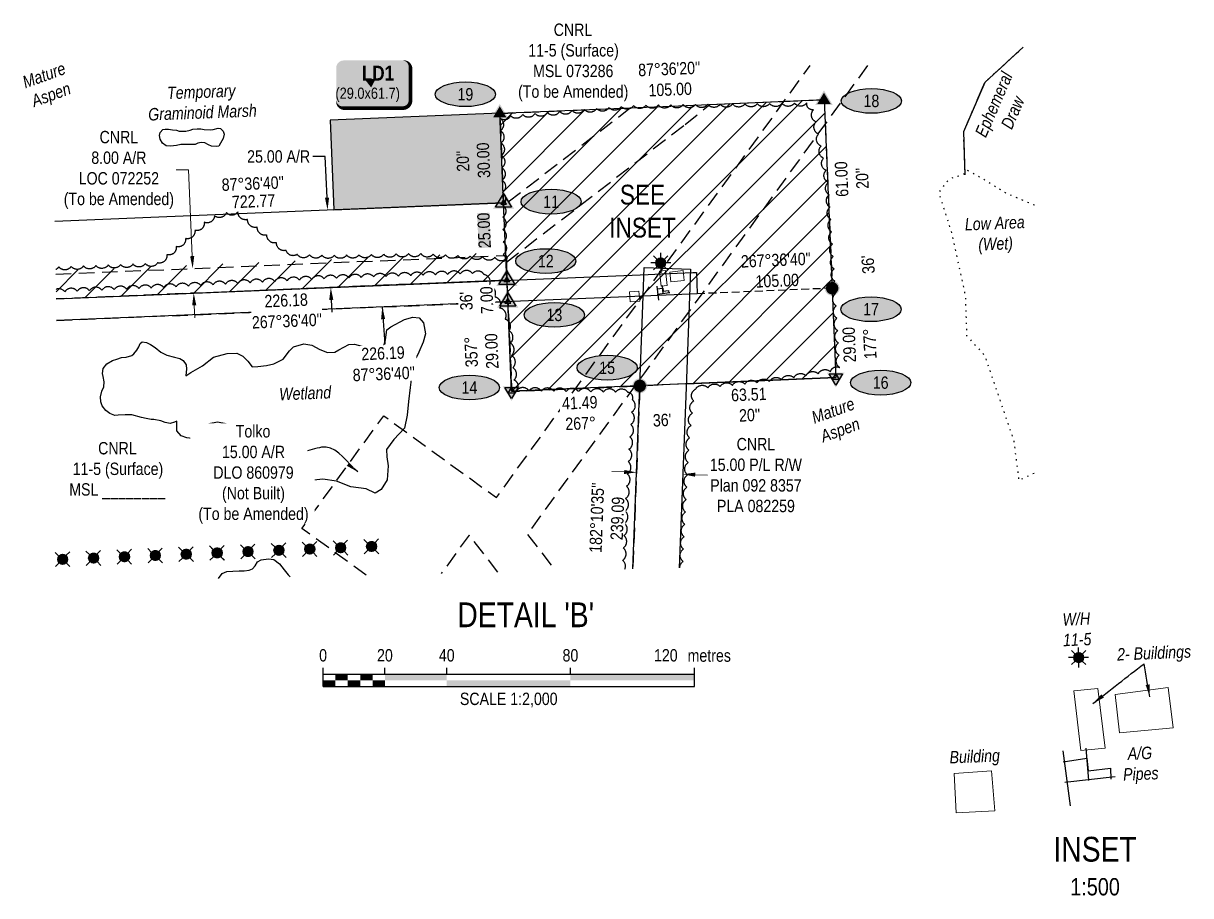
# Model space of a CAD drawing. Extents: x 659618 to 663059, y 6178642 to 6181580.
# Drawn here: x 662115 to 663059, y 6179305 to 6180011 of the extents above; entities that cross this region are included whole.
import ezdxf
from ezdxf.enums import TextEntityAlignment as Align

# ---------------------------------------------------------------- set-up
doc = ezdxf.new("R2010")
doc.units = 0
doc.header["$LTSCALE"] = 5
doc.header["$PDSIZE"] = 0.5
for name, pattern in [('0', [1, 1, 0]), ('foc-ACCESSROAD', [3.75, 2.5, -1.25]), ('foc-TIELINE', [1.875, 1.25, -0.625]), ('foc-TOPO', [1, 0.2, -0.8]), ('foc-TOPO-ephemeral', [6.25, 3.125, -0.625, 0.625, -0.625, 0.625, -0.625])]:
    doc.linetypes.add(name, pattern=pattern)
doc.layers.get('Defpoints').update_dxf_attribs({"color": 9})
for name, color, linetype in [('AS-PIPE-AG', 44, 'Continuous'), ('C-AR', 13, 'foc-ACCESSROAD'), ('C-RW', 13, 'Continuous'), ('C-WS', 13, 'foc-ACCESSROAD'), ('C-WS-S', 13, 'Continuous'), ('DETAIL-T', 7, 'Continuous'), ('F-AR', 190, 'foc-ACCESSROAD'), ('L-2', 7, 'Continuous'), ('L-BD', 7, 'Continuous'), ('L-MON', 1, 'Continuous'), ('L-TIE', 7, 'foc-TIELINE'), ('L-TIE-T', 7, 'Continuous'), ('P-ELEVATION', 7, 'Continuous'), ('P-PROPOSED', 10, 'Continuous'), ('P-PROPOSED-EXISTING-H', 59, 'Continuous'), ('P-PROPOSED-H', 21, 'Continuous'), ('P-TEMP-BLOCKS', 250, 'Continuous'), ('P-TEMP-BLUE-H', 133, 'Continuous'), ('P-TEMP-CNRL', 160, 'Continuous'), ('P-TXT', 4, 'Continuous'), ('T-BUSH', 110, '0'), ('T-BUSH-T', 110, 'Continuous'), ('T-DRAW', 143, 'foc-TOPO-ephemeral'), ('T-GENERAL', 48, 'foc-TOPO'), ('WETLAND', 143, 'Continuous')]:
    doc.layers.add(name, color=color, linetype=linetype)
for name, color, linetype, lineweight in [('C-AR-T', 13, 'Continuous', 9), ('C-RW-T', 13, 'Continuous', 9), ('C-WS-T', 13, 'Continuous', 9), ('F-AR-T', 190, 'Continuous', 9), ('T-TEXT', 48, 'Continuous', 18)]:
    doc.layers.add(name, color=color, linetype=linetype, lineweight=lineweight)
doc.styles.add('80', font='ARIALN.TTF', dxfattribs={"height": 10})
doc.styles.add('80CG', font='ARIALN.TTF', dxfattribs={"height": 10})
doc.styles.add('80L', font='ARIALN.TTF', dxfattribs={"height": 10})
doc.styles.add('80LS', font='ARIALNI.TTF', dxfattribs={"height": 10})
doc.styles.add('BOLD', font='ARIALNB.TTF')
doc.styles.add('foc-LtypeFont', font='ARIALN.TTF', dxfattribs={"height": 7.349999999999999})
doc.linetypes.add('foc-TOPO-flowdirection-NOLINE', pattern='A,0,[">",foc-LtypeFont,S=0.3,R=0,X=0,Y=-0.945],-20,[">",foc-LtypeFont,S=0.3,R=0,X=0,Y=-0.945],0', length=20)
doc.dimstyles.new('Compass 5 000', dxfattribs={"dimscale": 5, "dimtxt": 9, "dimasz": 2, "dimexe": 0.2, "dimexo": 0.0625, "dimgap": 0.5, "dimtad": 0, "dimtih": 1, "dimtoh": 1, "dimzin": 0, "dimdsep": 46, "dimtxsty": '80CG', "dimcen": 0.1, "dimse1": 1, "dimse2": 1, "dimclrd": 256, "dimclrt": 256, "dimaunit": 1, "dimadec": 4, "dimazin": 0, "dimtfac": 0.06, "dimtofl": 0, "dimtmove": 0, "dimatfit": 1, "dimfxl": 0.2, "dimtolj": 1, "dimtzin": 0, "dimlwd": -1, "dimarcsym": 0})
pattern_1 = [(44.99999999999997, (-990254.113604559, -9265529.112455571), (-14.02906457699019, 14.02906457699017), [])]

# ---------------------------------------------------------------- blocks, each defined once
blk = doc.blocks.new('fdia')
at = {"color": 255, "const_width": 1}
blk.add_lwpolyline([(-0.5, 0, 1), (0.5, 0, 1)], format="xyb", close=True, dxfattribs=at)
blk = doc.blocks.new('Fdiaa')
blk.add_blockref('fdia', (0, 0))
blk = doc.blocks.new('fdib')
at = {"color": 1, "const_width": 1.6}
blk.add_lwpolyline([(-0.3999999999996362, 0, 0.9999999999999998), (0.3999999999996362, 0, 1)], format="xyb", close=True, dxfattribs=at)
at = {"color": 1}
blk.add_circle((0, 0), 0.8, dxfattribs=at)
blk = doc.blocks.new('Fdibb')
blk.add_blockref('fdib', (0, 0))
blk = doc.blocks.new('fdicc')
for name in ['Fdibb', 'Fdiaa']:
    blk.add_blockref(name, (0, 0))
blk = doc.blocks.new('FDI')
blk.add_blockref('fdicc', (0, 0))
blk = doc.blocks.new('WC')
at = {"layer": 'L-MON'}
h = blk.add_hatch(color=255, dxfattribs=at)
h.dxf.hatch_style = 1
edge = h.paths.add_edge_path()
edge.add_arc((1e-16, -3.47e-14), 0.9, 0, 360)
at = {"layer": 'L-MON', "color": 240, "flags": 128}
for points in [[(-0.6221317521915455, 0.5029434191984639), (-1.231742929986921, 1.120400313844549)], [(0.5200624085104745, 0.6078939802747209), (1.126191209577769, 1.206321004927269)], [(-1.178786742863962, -1.184577638598091), (-0.5588098224687501, -0.5724784557627332)], [(1.15915571353878, -1.184577638598091), (0.5567817565693919, -0.5744511080601575)]]:
    blk.add_lwpolyline(points, dxfattribs=at)
at = {"layer": 'L-MON', "color": 240}
for radius in [0.8, 0.3730220647719884]:
    blk.add_circle((1e-16, -3.47e-14), radius, dxfattribs=at)
blk = doc.blocks.new('GAS')
h = blk.add_hatch(color=255)
h.dxf.hatch_style = 1
edge = h.paths.add_edge_path()
edge.add_arc((0, 0), 0.9, 0, 360)
for p, q in [((-0.8077887898725749, 0), (-1.615577579628734, 0)), ((-0.5711929310346023, 0.5711929297831376), (-1.142385862069204, 1.142385861385264)), ((0, 0.8077887887338874), (0, 1.615577579286764)), ((0.5711929310309642, 0.5711929297831376), (1.142385862065566, 1.142385861385264)), ((1.615577579625096, 0), (0.8077887898689368, 0)), ((-0.5711929310346023, -0.5711929316021271), (-1.142385862069204, -1.142385863204253)), ((0, -0.8077887905528768), (0, -1.615577581105753)), ((1.142385862065566, -1.142385863204253), (0.5711929310309642, -0.5711929316021271))]:
    blk.add_line(p, q)
blk.add_circle((0, 0), 0.8000000000000003)
blk = doc.blocks.new('STRIA')
blk.add_hatch(color=255).paths.add_polyline_path([(-0.0414550714867801, 1.521379340009161), (-1.474693147280959, -0.867350786313807), (1.391783004306489, -0.867350786313807)])
blk = doc.blocks.new('STRIAA')
blk.add_blockref('STRIA', (0, 0))
blk = doc.blocks.new('STRIB')
at = {"color": 1}
blk.add_solid([(-1.121455071486707, -0.6673507863138184), (-0.0414550714867801, 1.132649213686192), (1.038544928513147, -0.6673507863138184)], dxfattribs=at)
blk = doc.blocks.new('STRIBB')
blk.add_blockref('STRIB', (0, 0))
blk = doc.blocks.new('STRICC')
for name in ['STRIAA', 'STRIBB']:
    blk.add_blockref(name, (0, 0))
blk = doc.blocks.new('fdspike')
blk.add_blockref('STRICC', (0, 0))
blk = doc.blocks.new('we')
at = {"layer": 'P-ELEVATION'}
h = blk.add_hatch(color=111, dxfattribs=at)
h.dxf.hatch_style = 1
edge = h.paths.add_edge_path()
edge.add_ellipse((0, 0), major_axis=(-24.375, 0), ratio=0.4102564102564102, start_angle=0, end_angle=360)
at = {"layer": 'P-ELEVATION', "color": 7, "flags": 128}
blk.add_lwpolyline([(0, 0, 12.5, 0, 0), (-12.42052458118451, -6.430406050246802, 0, 0, 0)], format="xyseb", dxfattribs=at)
at = {"layer": 'P-ELEVATION', "color": 7}
blk.add_ellipse((0, 0), major_axis=(-24.375, 0), ratio=0.4102564102564102, dxfattribs=at)
at = {"layer": 'P-ELEVATION', "style": '80'}
blk.add_attdef('ELEVATION', text='', height=10, dxfattribs=at).set_placement((0, 0), align=Align.MIDDLE_CENTER)
blk = doc.blocks.new('TRIA')
blk.add_hatch(color=255).paths.add_polyline_path([(-0.0414550714867801, 1.521379340009161), (-1.474693147280959, -0.867350786313807), (1.391783004306489, -0.867350786313807)])
blk = doc.blocks.new('Hybrid_EC')
at = {"color": 251}
for points in [[(-1.295999999999913, -0.7402857726185303), (-4.440892098500626e-16, 1.419714227381483), (1.295999999999912, -0.7402857726185303)], [(0.471380962103057, -0.2600000000000027), (5.551115123125783e-17, 0.525634936838484), (-0.4713809621030571, -0.2600000000000023)]]:
    blk.add_lwpolyline(points, close=True, dxfattribs=at)
at = {"layer": 'Defpoints'}
blk.add_circle((0, 0), 0.05, dxfattribs=at)
at = {"xscale": 1.2, "yscale": 1.2, "zscale": 1.2}
blk.add_blockref('TRIA', (0.04974608578413564, 0.06053517095805139), dxfattribs=at)
blk = doc.blocks.new('Hybrid_RC')
at = {"color": 4}
for points in [[(1.079999999999927, 0.6000000000000035), (-1.110223024625157e-16, -1.200000000000008), (-1.079999999999927, 0.6000000000000038)], [(1.110223024625157e-16, 0.6000000000000036), (0.5399999999999636, -0.3000000000000022), (-0.5399999999999636, -0.300000000000002)]]:
    blk.add_lwpolyline(points, close=True, dxfattribs=at)
at = {"rotation": 180}
blk.add_blockref('TRIA', (-0.04145507148678004, -0.06735078631381464), dxfattribs=at)
blk = doc.blocks.new('*D620')
at = {"layer": 'C-RW-T', "transparency": 16777216}
for p, q in [((662600.5466806926, 6179647.940058919), (662590.5538967241, 6179648.31988593)), ((662658.0021847164, 6179645.756167779), (662667.9949686849, 6179645.376340768))]:
    blk.add_line(p, q, dxfattribs=at)
for points in [[(662600.6099851945, 6179649.605522913), (662600.4833761908, 6179646.274594923), (662610.5394646612, 6179647.560231907)], [(662658.0654892182, 6179647.421631773), (662657.9388802145, 6179644.090703784), (662648.0094007478, 6179646.13599479)]]:
    blk.add_solid(points, dxfattribs=at)
at = {"layer": 'Defpoints', "color": 0, "transparency": 16777216}
for p in [(662648.0094007478, 6179646.13599479), (662610.0898428839, 6179635.731233028), (662647.5597789704, 6179634.30699591)]:
    blk.add_point(p, dxfattribs=at)
at = {"layer": 'C-RW-T', "transparency": 16777216, "insert": (662707.0809168431, 6179645.376340767), "char_height": 10, "attachment_point": 5, "style": '80CG'}
blk.add_mtext('\\A1;CNRL\\P15.00 P/L R/W^JPlan 092 8357\\PPLA 082259', dxfattribs=at)
blk = doc.blocks.new('*D621')
at = {"layer": 'C-AR-T', "transparency": 16777216}
for p, q in [((662248.377093127, 6179892.189050708), (662238.377093127, 6179892.189050709)), ((662251.2703883906, 6179822.451229707), (662248.377093127, 6179892.189050708)), ((662252.921850849, 6179782.645616099), (662253.3363760468, 6179772.65421135))]:
    blk.add_line(p, q, dxfattribs=at)
for points in [[(662252.9356225154, 6179822.520317241), (662249.6051542656, 6179822.382142174), (662251.6849135882, 6179812.459824958)], [(662254.5870849737, 6179782.714703633), (662251.2566167242, 6179782.576528566), (662252.5073256514, 6179792.637020849)]]:
    blk.add_solid(points, dxfattribs=at)
at = {"layer": 'Defpoints', "color": 0, "transparency": 16777216}
for p in [(662251.6849135882, 6179812.459824958), (662287.9166692605, 6179813.963014555), (662288.7390813235, 6179794.140210446)]:
    blk.add_point(p, dxfattribs=at)
at = {"layer": 'C-AR-T', "transparency": 16777216, "insert": (662191.9957834396, 6179892.189050707), "char_height": 10, "attachment_point": 5, "style": '80CG'}
blk.add_mtext('\\A1;CNRL\\P8.00 A/R\\PLOC 072252\\P(To be Amended)', dxfattribs=at)
blk = doc.blocks.new('*U333')
at = {"color": 0}
for p, q in [((-150.0000000000342, 0), (-150.0000000000342, 15.00000000000273)), ((-150.0000000000342, 10.00000000000182), (150.2392182250246, 10.00000000000159)), ((-100.0000000000232, 10.00000000000182), (-100.0000000000232, 15.00000000000273)), ((-50.00000000001134, 10.00000000000182), (-50.00000000001134, 15.00000000000273)), ((50.00000000001134, 10.00000000000182), (50.00000000001134, 15.00000000000273)), ((150.2392182250246, -2.274e-13), (150.2392182250246, 15.0000000000025)), ((-150.0000000000342, 0), (150.2392182250246, -2.274e-13))]:
    blk.add_line(p, q, dxfattribs=at)
for points in [[(-140.0000000000342, 10.00000000000091), (-130.0000000000232, 10.00000000000091), (-140.0000000000342, 5), (-130.0000000000232, 5)], [(-120.0000000000342, 10.00000000000091), (-110.0000000000233, 10.00000000000091), (-120.0000000000342, 5), (-110.0000000000233, 5)], [(-100.0000000000232, 10.00000000000182), (-50.00000000001134, 10.00000000000182), (-100.0000000000232, 5.000000000000909), (-50.00000000001134, 5.000000000000909)], [(50.00000000001134, 10.00000000000182), (150.2392182250246, 10.00000000000159), (50.00000000001134, 5.000000000000909), (150.2392182250246, 5.000000000000682)], [(-150.0000000000342, 5.000000000000909), (-140.0000000000233, 5.000000000000909), (-150.0000000000342, 0), (-140.0000000000233, 0)], [(-130.0000000000342, 5.000000000000909), (-120.0000000000233, 5.000000000000909), (-130.0000000000342, 0), (-120.0000000000233, 0)], [(-110.0000000000342, 5.000000000000909), (-100.0000000000232, 5.000000000000909), (-110.0000000000342, 0), (-100.0000000000232, 0)], [(-50.00000000001134, 5.000000000000909), (50.00000000001134, 5.000000000000909), (-50.00000000001134, 0), (50.00000000001134, 0)]]:
    blk.add_solid(points, dxfattribs=at)
at = {"color": 0, "style": '80'}
blk.add_text('metres', height=10.00000000000227, dxfattribs=at).set_placement((162.2392182250246, 20.0000000000025), align=Align.CENTER)
for s, insert, char_height, attachment_point in [('0', (-150.0000000000342, 30.21145975443656), 10, 2), ('20', (-100.0000000000232, 30.21145975443656), 10, 2), ('40', (-50.00000000001134, 30.21145975443656), 10, 2), ('80', (50.00000000001134, 30.21145975443656), 10, 2), ('120', (136.6959500629242, 30.21828103683765), 10, 3), ('SCALE 1:2,000', (0.1196091124951968, -5.000000000000114), 10.00000000000227, 2)]:
    blk.add_mtext(s, dxfattribs=dict(at, insert=insert, char_height=char_height, attachment_point=attachment_point))
blk = doc.blocks.new('*U631')
h = blk.add_hatch(color=133)
edge = h.paths.add_edge_path()
edge.add_line((-23.99999999999998, -20), (23.99999999999998, -20))
edge.add_arc((23.99999999999998, -14), 6, 270, 360)
edge.add_line((29.99999999999998, -14), (29.99999999999998, 12.5))
edge.add_arc((23.99999999999998, 12.5), 6, 0, 90)
edge.add_line((23.99999999999998, 18.5), (-23.99999999999998, 18.5))
edge.add_arc((-23.99999999999998, 12.5), 6, 90, 180)
edge.add_line((-29.99999999999998, 12.5), (-29.99999999999998, -14))
edge.add_arc((-23.99999999999998, -14), 6, 180, 270)
at = {"color": 250, "flags": 128}
blk.add_lwpolyline([(-23.99999999999998, -20, 3, 3, 0), (23.99999999999998, -20, 3, 3, 0.414213562373095), (29.99999999999998, -14, 3, 3, 0), (29.99999999999998, 12.5, 3, 0, 0.414213562373095), (23.99999999999998, 18.5, 0, 0, 0), (-23.99999999999998, 18.5, 0, 0, 0.414213562373095), (-29.99999999999998, 12.5, 0, 0, 0), (-29.99999999999998, -14, 0, 3, 0.414213562373095)], format="xyseb", close=True, dxfattribs=at)
at = {"flags": 128}
blk.add_lwpolyline([(-7.59667220501489, 4.041464544949761, 0, 7.499999999999999, 0), (-3.398394867633904e-15, 0, 0, 0, 0)], format="xyseb", dxfattribs=at)
at = {"color": 250}
for tag, p, height, style in [('TEMP_AREA_W1_001', (-9.212824010914055, 2.244292974654144), 12, 'BOLD'), ('ENTER_TEXT_001', (-30.65893587994544, -12.47010782646594), 9, '80')]:
    blk.add_attdef(tag, p, '', height=height, dxfattribs=dict(at, style=style))
blk = doc.blocks.new('*D648')
at = {"layer": 'Defpoints', "color": 0, "transparency": 16777216}
for p in [(662286.7893440716, 6179856.601707619), (662360.7176700598, 6179859.685804829), (662289.402287389, 6179793.96732479)]:
    blk.add_point(p, dxfattribs=at)
at = {"layer": 'P-TXT', "transparency": 16777216}
for p, q in [((662358.9129523777, 6179902.946359871), (662348.9129523777, 6179902.946359871)), ((662360.3008586447, 6179869.677114465), (662358.9129523777, 6179902.946359871)), ((662363.7474247923, 6179787.060112364), (662364.1642362075, 6179777.068802727))]:
    blk.add_line(p, q, dxfattribs=at)
for points in [[(662361.9660769172, 6179869.746583034), (662358.635640372, 6179869.607645896), (662360.7176700598, 6179859.685804829)], [(662365.412643065, 6179787.129580933), (662362.0822065198, 6179786.990643795), (662363.3306133772, 6179797.051422)]]:
    blk.add_solid(points, dxfattribs=at)
at = {"layer": 'P-TXT', "transparency": 16777216, "insert": (662321.1776181352, 6179902.946359872), "char_height": 10, "attachment_point": 5, "style": '80CG'}
blk.add_mtext('\\A1;25.00 A/R', dxfattribs=at)

msp = doc.modelspace()

# ---------------------------------------------------------------- hatches: boundary and pattern name
at = {"layer": 'P-PROPOSED-EXISTING-H'}
h = msp.add_hatch(dxfattribs=at)
h.set_pattern_fill('ANSI31', color=256, scale=6.248848312499998)
h.set_pattern_definition(pattern_1)
h.paths.add_polyline_path([(662505.2864292723, 6179813.161836163), (662504.1399655368, 6179840.582821749), (662500.0657383361, 6179938.02971225), (662638.1696092912, 6179943.80379643), (662762.2882781255, 6179948.993163225), (662771.68552181, 6179724.230986267), (662509.4629820209, 6179713.267535316)])
h = msp.add_hatch(dxfattribs=at)
h.set_pattern_fill('ANSI31', color=256, scale=6.248848312499998)
h.set_pattern_definition(pattern_1)
h.paths.add_polyline_path([(662140.9457785785, 6179810.524074231), (662141.3524287473, 6179787.991623199), (662505.7032907407, 6179803.191392167), (662504.7656280935, 6179825.61829788)])
at = {"layer": 'P-TEMP-BLUE-H'}
h = msp.add_hatch(color=256, dxfattribs=at)
h.dxf.hatch_style = 1
h.paths.add_polyline_path([(662362.7110746362, 6179932.286952247), (662365.7377522913, 6179859.895229571), (662503.092945262, 6179865.625330456), (662500.0657383334, 6179938.029712275)])

# ---------------------------------------------------------------- linework, layer by layer
at = {"layer": 'AS-PIPE-AG', "flags": 128}
for points in [[(662626.9428116971, 6179798.109730471), (662628.3703116941, 6179786.967230447)], [(662626.9553116941, 6179795.917230446), (662631.7923316951, 6179796.622335427), (662632.0172356201, 6179794.078292327), (662636.5278116973, 6179794.618797192), (662636.6103116941, 6179792.402230471)], [(662627.3253116941, 6179791.772230471), (662637.4928116943, 6179792.954730472)], [(662632.1928116971, 6179792.092230445), (662631.6153116941, 6179798.62473047)], [(662955.3455441741, 6179422.473034021), (662961.0555441724, 6179377.903034017)], [(662976.3455441728, 6179398.403033999), (662974.0355441736, 6179424.533034001)], [(662955.3955441739, 6179413.703034027), (662974.7436241646, 6179416.52345384), (662975.6432398658, 6179406.347281445), (662993.6855441749, 6179408.509300916), (662994.0155441711, 6179399.643034022)], [(662956.8755441734, 6179397.123034019), (662997.5455441726, 6179401.853034033)]]:
    msp.add_lwpolyline(points, dxfattribs=at)
at = {"layer": 'C-AR'}
msp.add_lwpolyline([(662140.9937235215, 6179807.867448949), (662505.0623154021, 6179822.971992199), (662505.2925204663, 6179817.500219035), (662505.902945282, 6179803.000785755), (662141.3545255454, 6179787.875439695)], dxfattribs=at)
at = {"layer": 'C-RW'}
for points in [[(662141.3554400641, 6179787.824766384), (662509.209610126, 6179803.087271215), (662619.9865327874, 6179807.710758211), (662630.6462204502, 6179808.15601984), (662656.0962912514, 6179809.218250139), (662657.5506278459, 6179809.232593909), (662658.9449093036, 6179809.338137137), (662659.6768373133, 6179791.982724849), (662615.9728116972, 6179790.162230445), (662509.9410242616, 6179785.643527351), (662141.670795522, 6179770.350947472)], [(662607.5704607595, 6179569.528511983), (662613.1978116973, 6179717.57723047), (662615.9728116972, 6179790.162230445), (662616.8570037822, 6179813.28982774), (662631.974065274, 6179812.71188679), (662654.3297210849, 6179811.859630691), (662650.670751579, 6179716.152879152), (662645.1309504784, 6179570.40748984)]]:
    msp.add_lwpolyline(points, dxfattribs=at)
at = {"layer": 'C-WS'}
for points in [[(662500.2400272699, 6179937.825575877), (662605.8146882743, 6179942.276015965), (662503.3688017683, 6179863.332738997), (662500.2400272699, 6179937.825575877)], [(662650.8158094565, 6179719.117409004), (662613.4522092849, 6179717.401906081), (662607.7765318007, 6179717.288442716), (662559.9187804686, 6179715.253998317), (662509.6769535757, 6179713.118635884), (662506.6343594148, 6179785.557041915), (662505.902945282, 6179803.000785755), (662505.2925204647, 6179817.500219047), (662649.9063714367, 6179928.93392816), (662669.8012994732, 6179944.96981767), (662728.5804975232, 6179947.445598051), (662762.3103116971, 6179948.867230469), (662763.0627333926, 6179931.066586226), (662771.8089029478, 6179724.259693233), (662650.8158094565, 6179719.117409004)]]:
    msp.add_lwpolyline(points, close=True, dxfattribs=at)
at = {"layer": 'C-WS', "flags": 128}
msp.add_lwpolyline([(662141.6699463654, 6179770.397999061), (662506.6323028723, 6179785.6060043), (662509.6769535757, 6179713.118635884), (662613.1978116973, 6179717.57723047), (662607.5759069253, 6179569.528639433)], dxfattribs=at)
at = {"layer": 'F-AR', "flags": 128}
for points in [[(662392.0285386166, 6179564.484472925), (662339.9810788118, 6179602.292474853), (662406.1445112216, 6179693.378235061), (662497.2318951958, 6179627.213704601), (662563.1178964378, 6179717.918518111), (662617.4308681695, 6179792.689358475), (662619.3436989506, 6179795.322587332), (662630.5386715723, 6179810.734054174), (662631.974065274, 6179812.71188679), (662731.7796134924, 6179950.110117845), (662750.9790956359, 6179976.541429144)], [(662797.3589433869, 6179976.541429144), (662766.2618493618, 6179933.731105972), (662656.3256794872, 6179782.385430029), (662616.9413395418, 6179728.164386915), (662610.97564777, 6179719.952962486), (662522.148564506, 6179597.668069696), (662545.2562541704, 6179568.070256017)], [(662498.5001492401, 6179566.976085502), (662475.1748227285, 6179596.852532554), (662452.6948357841, 6179565.904165059)]]:
    msp.add_lwpolyline(points, dxfattribs=at)
at = {"layer": 'L-TIE'}
msp.add_line((662768.7623110652, 6179796.526691132), (662659.6768373133, 6179791.982724849), dxfattribs=at)
at = {"layer": 'P-PROPOSED'}
msp.add_lwpolyline([(662505.2864292696, 6179813.16183621), (662504.1399655399, 6179840.582821813), (662500.0657383334, 6179938.029712315), (662638.1696092886, 6179943.803796477), (662762.2882781244, 6179948.993163252), (662771.6855218089, 6179724.230986292), (662509.462982019, 6179713.267535337)], close=True, dxfattribs=at)
at = {"layer": 'P-PROPOSED', "flags": 128}
msp.add_lwpolyline([(662141.3524287475, 6179787.99162318), (662505.7032907408, 6179803.191392175), (662503.092945262, 6179865.625330496), (662140.2245478695, 6179850.487406059)], dxfattribs=at)
at = {"layer": 'P-PROPOSED-H', "flags": 128}
msp.add_lwpolyline([(662650.8158094565, 6179719.117409004), (662771.8089029478, 6179724.259693233)], dxfattribs=at)
at = {"layer": 'P-TEMP-CNRL', "flags": 128}
msp.add_lwpolyline([(662362.7110746362, 6179932.286952287), (662365.7377522913, 6179859.895229584), (662503.092945262, 6179865.625330496), (662500.0657383334, 6179938.029712315)], close=True, dxfattribs=at)
at = {"layer": 'T-BUSH', "flags": 128}
for points in [[(662645.5691024045, 6179570.417743309, -0.2578383074040887), (662648.3016404192, 6179575.650007395, -0.52056705), (662648.5620133955, 6179585.646617115, -0.52056705), (662649.0957497879, 6179595.632155847, -0.52056705), (662649.6446140889, 6179605.617081884, -0.52056705), (662650.1934783958, 6179615.602007898, -0.52056705), (662650.7423426998, 6179625.586933959, -0.52056705), (662651.2912070038, 6179635.571859997, -0.52056705), (662651.8400713077, 6179645.556786011, -0.52056705), (662652.3889356087, 6179655.541712073, -0.52056705), (662652.9377999157, 6179665.52663811, -0.52056705), (662653.4866642166, 6179675.511564123, -0.52056705), (662654.6037494928, 6179685.448842364, -0.52056705), (662655.7254171876, 6179695.3857363, -0.52056705), (662656.8470848851, 6179705.32263026, -0.52056705), (662658.2943176212, 6179714.930102013, -0.52056705), (662668.2437328475, 6179715.934659952, -0.52056705), (662678.1931480739, 6179716.939217892, -0.52056705), (662688.1425633002, 6179717.943775808, -0.52056705), (662698.0919785266, 6179718.948333747, -0.52056705), (662708.0413937528, 6179719.952891687, -0.52056705), (662717.9908089791, 6179720.95744965, -0.52056705), (662727.8660616535, 6179722.529801407, -0.52056705), (662737.7397096828, 6179724.114438467, -0.52056705), (662747.6133577181, 6179725.699075478, -0.52056705), (662757.4870057504, 6179727.283712538, -0.52056705), (662767.3606537827, 6179728.868349573, -0.52056705), (662774.953225444, 6179732.286260256, -0.52056705), (662774.3766404433, 6179742.269623904, -0.52056705), (662773.8000554485, 6179752.252987529, -0.52056705), (662773.2234704508, 6179762.236351202, -0.52056705), (662772.6468854502, 6179772.219714826, -0.52056705), (662772.0703004524, 6179782.203078499, -0.52056705), (662771.4937154577, 6179792.186442124, -0.52056705), (662770.91713046, 6179802.169805796, -0.52056705), (662770.3405454594, 6179812.153169421, -0.52056705), (662769.6722599682, 6179822.130805904, -0.52056705), (662769.0021852476, 6179832.10833064, -0.52056705), (662768.3321105269, 6179842.085855377, -0.52056705), (662767.6620358092, 6179852.063380114, -0.52056705), (662766.9919610886, 6179862.04090485, -0.52056705), (662766.321886368, 6179872.018429587, -0.52056705), (662765.6518116444, 6179881.995954324, -0.52056705), (662763.8488292724, 6179891.817972133, -0.52056705), (662761.8056736549, 6179901.60702291, -0.52056705), (662759.7625180405, 6179911.396073689, -0.52056705), (662757.7193624289, 6179921.185124467, -0.52056705), (662755.6762068144, 6179930.974175269, -0.52056705), (662753.6330511998, 6179940.763226047, -0.52056705), (662748.2243267973, 6179946.352586245, -0.52056705), (662738.2252875797, 6179946.213969031, -0.52056705), (662728.2262483651, 6179946.075351841, -0.52056705), (662718.2272091446, 6179945.936734674, -0.52056705), (662708.2281699269, 6179945.798117461, -0.52056705), (662698.2291307123, 6179945.659500294, -0.52056705), (662688.2300914949, 6179945.520883104, -0.52056705), (662678.2310522742, 6179945.38226589, -0.52056705), (662668.2320130597, 6179945.243648724, -0.52056705), (662658.2329738421, 6179945.105031533, -0.52056705), (662648.2339346216, 6179944.966414319, -0.52056705), (662638.234895407, 6179944.827797153, -0.52056705), (662628.2358561894, 6179944.689179938, -0.52056705), (662618.2368169689, 6179944.550562749, -0.52056705), (662608.2439363674, 6179944.283713643, -0.52056705), (662598.2776345657, 6179943.463452455, -0.52056705), (662588.3113327671, 6179942.643191217, -0.52056705), (662578.3450309685, 6179941.822930029, -0.52056705), (662568.3787291727, 6179941.002668791, -0.52056705), (662558.412427374, 6179940.182407602, -0.52056705), (662548.4461255755, 6179939.362146365, -0.52056705), (662538.4798237768, 6179938.541885176, -0.52056705), (662528.513521975, 6179937.721623963, -0.52056705), (662518.5472201766, 6179936.90136274, -0.52056705), (662508.5809183778, 6179936.081101537, -0.52056705), (662500.2039995468, 6179933.849482779, -0.52056705), (662500.5678894443, 6179923.856105765, -0.52056705), (662500.9317793478, 6179913.862728751, -0.52056705), (662501.2956692483, 6179903.869351713, -0.52056705), (662501.6595591459, 6179893.8759747, -0.52056705), (662501.9075510178, 6179883.87960231, -0.52056705), (662502.0603624348, 6179873.880769945, -0.52056705), (662502.213173855, 6179863.881937555, -0.52056705), (662502.3659852779, 6179853.883105214, -0.52056705), (662502.5187966978, 6179843.884272848, -0.52056705), (662502.6716081179, 6179833.885440459, -0.52056705), (662502.824419535, 6179823.886608118, -0.52056705), (662502.9156619877, 6179817.91638702)], [(662506.0698041137, 6179820.958249845, -0.5205670500223115), (662496.0830728649, 6179821.473224542, -0.52056705), (662486.096341616, 6179821.988199263, -0.52056705), (662476.1096103642, 6179822.503173985, -0.52056705), (662466.1228791155, 6179823.01814873, -0.52056705), (662456.1361478695, 6179823.533123451, -0.52056705), (662446.1494166207, 6179824.048098173, -0.52056705), (662436.1626853719, 6179824.563072894, -0.52056705), (662426.1667474615, 6179824.461233121, -0.52056705), (662416.1690953556, 6179824.244548148, -0.52056705), (662406.1714432465, 6179824.027863197, -0.52056705), (662396.1737911436, 6179823.811178247, -0.52056705), (662386.1761390375, 6179823.594493321, -0.52056705), (662376.1784869285, 6179823.377808371, -0.52056705), (662366.1808348255, 6179823.161123421, -0.52056705), (662356.1841545883, 6179823.326895328, -0.52056705), (662346.1877328345, 6179823.594387636, -0.52056705), (662336.1913110807, 6179823.861879894, -0.52056705), (662327.2836752541, 6179827.100214648, -0.52056705), (662319.4817751133, 6179833.355640628, -0.52056705), (662311.6798749754, 6179839.611066584, -0.52056705), (662303.8779748345, 6179845.866492564, -0.52056705), (662296.0760746906, 6179852.121918568, -0.52056705), (662288.2741745498, 6179858.377344524, -0.52056705), (662278.9697602146, 6179857.599722017, -0.52056705), (662269.2928301404, 6179855.078407994, -0.52056705), (662261.0797129098, 6179849.778928889, -0.52056705), (662253.5286959738, 6179843.222852075, -0.52056705), (662245.977679035, 6179836.666775261, -0.52056705), (662238.4266620931, 6179830.110698448, -0.52056705), (662230.8756451545, 6179823.554621633, -0.52056705), (662223.3246282187, 6179816.99854482, -0.52056705), (662213.3878873424, 6179816.469120514, -0.52056705), (662203.3954451911, 6179816.080404922, -0.52056705), (662193.4030030337, 6179815.691689355, -0.52056705), (662183.4105608823, 6179815.302973788, -0.52056705), (662173.418118725, 6179814.914258245, -0.52056705), (662163.4256765736, 6179814.525542678, -0.52056705), (662153.4332344163, 6179814.136827111, -0.52056705), (662143.440792265, 6179813.74811152, -0.1397364558484196), (662140.9274674567, 6179811.538691698, -0.1397364558484196)], [(662601.1944488519, 6179569.379302719, 0.3383784886496589), (662599.2921969239, 6179576.543974797, 0.52056705), (662599.7704695523, 6179586.532531014, 0.52056705), (662600.2487421778, 6179596.52108723, 0.52056705), (662600.7270148093, 6179606.509643437, 0.52056705), (662601.2052874346, 6179616.49819964, 0.52056705), (662601.6835600662, 6179626.486755856, 0.52056705), (662602.3635547196, 6179636.463400646, 0.52056705), (662603.0641322131, 6179646.438829995, 0.52056705), (662603.7647097125, 6179656.414259392, 0.52056705), (662604.465287206, 6179666.389688765, 0.52056705), (662605.1658647053, 6179676.365118113, 0.52056705), (662605.8664421987, 6179686.34054751, 0.52056705), (662606.5670196982, 6179696.315976883, 0.52056705), (662607.2675971916, 6179706.291406232, 0.52056705), (662603.6138571596, 6179712.267658481, 0.52056705), (662593.6149614812, 6179712.416269199, 0.52056705), (662583.6160657968, 6179712.56487994, 0.52056705), (662573.6171701184, 6179712.713490706, 0.52056705), (662563.6182744339, 6179712.862101423, 0.52056705), (662553.6193787556, 6179713.010712164, 0.52056705), (662543.6204830711, 6179713.15932293, 0.52056705), (662533.6215873928, 6179713.30793367, 0.52056705), (662523.6226917113, 6179713.456544388, 0.52056705), (662513.623796027, 6179713.605155153, 0.52056705), (662511.4447767232, 6179722.257172934, 0.52056705), (662510.460752894, 6179732.208640016, 0.52056705), (662509.476729062, 6179742.160107074, 0.52056705), (662508.49270523, 6179752.111574157, 0.52056705), (662507.508681398, 6179762.063041264, 0.52056705), (662504.3432436764, 6179771.409909502, 0.52056705), (662500.0641083922, 6179780.448106315, 0.52056705), (662495.784973102, 6179789.486303103, 0.52056705), (662491.5058378179, 6179798.524499868, 0.52056705), (662487.2267025308, 6179807.562696657, 0.52056705), (662477.9519715233, 6179808.394478499, 0.52056705), (662467.9580843173, 6179808.044880829, 0.52056705), (662457.9641971113, 6179807.695283182, 0.52056705), (662447.9703099024, 6179807.34568556, 0.52056705), (662437.9764226994, 6179806.99608789, 0.52056705), (662427.9825354934, 6179806.646490267, 0.52056705), (662417.9886482875, 6179806.296892597, 0.52056705), (662407.9947610784, 6179805.947294976, 0.52056705), (662398.0008738725, 6179805.597697329, 0.52056705), (662388.0069866695, 6179805.248099659, 0.52056705), (662378.0130994635, 6179804.898502037, 0.52056705), (662368.0192122546, 6179804.548904366, 0.52056705), (662358.0253250487, 6179804.199306744, 0.52056705), (662348.0400208455, 6179803.659579642, 0.52056705), (662338.0552840543, 6179803.107283358, 0.52056705), (662328.0705472662, 6179802.554987026, 0.52056705), (662318.0858104721, 6179802.002690742, 0.52056705), (662308.1010736808, 6179801.450394434, 0.52056705), (662298.1163368927, 6179800.898098102, 0.52056705), (662288.1316000987, 6179800.345801818, 0.52056705), (662278.1468633075, 6179799.793505485, 0.52056705), (662268.1621265194, 6179799.241209202, 0.52056705), (662258.1773897253, 6179798.688912894, 0.52056705), (662248.1926529341, 6179798.136616562, 0.52056705), (662238.207916146, 6179797.584320277, 0.52056705), (662228.2208939306, 6179797.078455586, 0.52056705), (662218.2301828917, 6179796.647534554, 0.52056705), (662208.2394718499, 6179796.216613521, 0.52056705), (662198.2487608108, 6179795.785692488, 0.52056705), (662188.2580497719, 6179795.354771431, 0.52056705), (662178.267338736, 6179794.923850399, 0.52056705), (662168.276627697, 6179794.492929365, 0.52056705), (662158.2859166581, 6179794.062008332, 0.52056705), (662148.2952056192, 6179793.631087299, 0.3346675793836599), (662141.215161477, 6179795.597590799, 0.3346675793836599)]]:
    msp.add_lwpolyline(points, format="xyb", dxfattribs=at)
at = {"layer": 'T-DRAW', "flags": 128}
msp.add_lwpolyline([(662876.2278116944, 6179888.222230446), (662875.1153116972, 6179923.217230447), (662892.332811697, 6179963.012230471), (662923.2478116942, 6179991.487230446)], dxfattribs=at)
at = {"layer": 'T-DRAW', "linetype": 'foc-TOPO-flowdirection-NOLINE', "flags": 128}
msp.add_lwpolyline([(662876.2278116944, 6179888.222230446), (662875.1153116972, 6179923.217230447), (662892.332811697, 6179963.012230471), (662923.2478116942, 6179991.487230446)], dxfattribs=at)
at = {"layer": 'T-GENERAL', "flags": 128}
msp.add_lwpolyline([(662932.2784142764, 6179863.538059934), (662908.9203116972, 6179873.487230446), (662893.7703116973, 6179882.939730471), (662877.9028116971, 6179891.834730469), (662874.5702713231, 6179888.086292842), (662863.0603116943, 6179884.674730446), (662854.980311697, 6179873.76723047), (662865.5078116971, 6179840.337230446), (662876.3778116943, 6179790.157230472), (662877.4878116973, 6179758.219730446), (662892.2378116943, 6179741.859730447), (662915.5503116942, 6179673.104730446), (662919.6928116942, 6179641.079730472), (662932.2784142763, 6179647.209662798)], dxfattribs=at)
at = {"layer": 'T-TEXT', "flags": 128}
for points in [[(662635.450311697, 6179798.63223047), (662634.0053116942, 6179810.709730446), (662629.1403116971, 6179810.234730445), (662630.5428116941, 6179798.20473047)], [(662613.1703116974, 6179786.012230469), (662605.3578116944, 6179785.604730446), (662604.9328116971, 6179793.522230471), (662612.4928116972, 6179794.079730446)], [(662989.3755441734, 6179424.563034003), (662983.5955441741, 6179472.873034016), (662964.1355441728, 6179470.973033999), (662969.7455441735, 6179422.853034016)], [(662900.2555441752, 6179374.083034012), (662869.0055441752, 6179372.453034014), (662867.3055441724, 6179404.123034019), (662897.5455441743, 6179406.353034013)]]:
    msp.add_lwpolyline(points, close=True, dxfattribs=at)
for points in [[(662638.3803116971, 6179801.774730448), (662637.4753116971, 6179809.477230469), (662648.2128116944, 6179810.912230469), (662649.1978116973, 6179802.754730446), (662638.3803116971, 6179801.774730448)], [(663001.0955441741, 6179437.133034035), (662997.4755441711, 6179467.943034022), (663040.4255441722, 6179473.683034), (663044.3655441746, 6179441.053034016), (663001.0955441741, 6179437.133034035)]]:
    msp.add_lwpolyline(points, dxfattribs=at)
at = {"layer": 'WETLAND'}
for points in [[(662240.6317044905, 6179923.575209355), (662246.2616665341, 6179923.48294379), (662249.7474823034, 6179924.313866097), (662251.7282520527, 6179925.089046653), (662255.2326084261, 6179925.419358425), (662258.1534880545, 6179925.226761654), (662260.9851564683, 6179924.730082061), (662265.9127640071, 6179924.611812809), (662268.3134202437, 6179924.901249457), (662272.2934992089, 6179925.951005559), (662274.2147240086, 6179925.621126983), (662276.2993295422, 6179923.592883386), (662277.098104996, 6179921.015713878), (662276.2171207592, 6179917.674507158), (662274.0540125374, 6179913.684251107), (662272.8312241869, 6179911.433241727), (662270.8393279004, 6179910.958424157), (662266.9113706517, 6179911.213977333), (662264.5517138945, 6179912.530218268), (662261.586330512, 6179913.924284402), (662258.6580311315, 6179914.317125721), (662255.7668149198, 6179913.708742317), (662253.6931233726, 6179912.729599001), (662248.0631555134, 6179912.821861092), (662242.03925832, 6179912.699016673), (662238.5497301881, 6179911.968218751), (662233.6480745302, 6179911.385642814), (662230.1214649935, 6179911.656073252), (662227.2341745956, 6179913.654599918), (662225.4060901116, 6179916.895472445), (662224.7857516272, 6179920.080812884), (662225.3991141586, 6179922.50976388), (662227.424601609, 6179924.790492823), (662229.5242492569, 6179925.068772981), (662232.1404109505, 6179924.965143792), (662235.3697152733, 6179924.583443999), (662238.599019876, 6179924.20174518), (662240.6317044905, 6179923.575209355)], [(662438.0237313075, 6179752.880441599), (662434.5317484246, 6179744.761030534), (662431.0086393459, 6179737.48151746), (662428.872554192, 6179726.889168208), (662427.5781632152, 6179716.327996222), (662426.314889497, 6179704.926909193), (662425.0360523915, 6179693.94576362), (662422.8999506567, 6179683.353374122), (662414.3888387032, 6179674.2068945), (662408.3717019834, 6179665.993878528), (662408.5895340989, 6179660.114520267), (662409.6957483582, 6179653.006480714), (662408.8532974018, 6179641.620923871), (662404.0831359805, 6179633.874620445), (662399.141817975, 6179630.747824321), (662391.847292509, 6179634.262355514), (662379.5647757506, 6179635.909969948), (662368.0150633085, 6179640.528465305), (662356.995115393, 6179642.222877024), (662351.9604455068, 6179641.615835119), (662336.8253199098, 6179640.634633414), (662331.4320221163, 6179638.332191052), (662318.3544859127, 6179638.688828778), (662312.712292081, 6179643.105675312), (662308.6601775332, 6179650.104605755), (662305.5119931282, 6179655.454892855), (662299.0281101017, 6179659.840561586), (662295.0693405927, 6179664.319761658), (662291.4536508896, 6179670.914318398), (662287.0429279708, 6179676.217835469), (662282.6322093082, 6179681.521351492), (662278.6423453746, 6179686.840454211), (662271.8465209514, 6179688.270866053), (662264.7387254663, 6179686.746022996), (662260.249353747, 6179682.794986403), (662257.1002990984, 6179676.790943392), (662251.2706005973, 6179674.892915053), (662247.0309849177, 6179675.576956954), (662242.3394129375, 6179677.085321272), (662238.8170772808, 6179681.160166046), (662238.7885503647, 6179689.027898876), (662236.9238216599, 6179688.27538012), (662233.5144375131, 6179687.115622917), (662229.5114677489, 6179688.000868488), (662226.0128991096, 6179689.249292545), (662220.2797578276, 6179690.242715398), (662218.0324439468, 6179690.331739141), (662214.0294769235, 6179691.216990001), (662210.1988908801, 6179692.108625857), (662202.3589707592, 6179694.057530474), (662197.0088140682, 6179694.031655811), (662191.320266774, 6179693.82100451), (662188.7345634328, 6179693.725254852), (662184.7124917548, 6179695.126554001), (662181.3417245235, 6179697.585462846), (662178.4371430619, 6179701.439621998), (662177.2818419734, 6179704.669561386), (662177.1353435081, 6179708.625848316), (662178.3487758763, 6179713.149235904), (662179.9451840828, 6179716.653314246), (662180.1370746073, 6179720.794375401), (662179.2883170057, 6179725.069148267), (662178.6756349107, 6179727.630181335), (662179.3910338926, 6179731.618375696), (662182.1877261094, 6179735.339142723), (662186.7464293713, 6179738.091670038), (662190.3281809574, 6179739.257791148), (662194.082311326, 6179740.430296702), (662197.8682901274, 6179740.742743758), (662202.4779467114, 6179742.119181303), (662204.1571517502, 6179743.387100048), (662206.6345537562, 6179746.407055477), (662208.2564276484, 6179749.223080833), (662209.1951534741, 6179751.841559468), (662210.70197694, 6179753.103094529), (662214.3410522706, 6179752.721116593), (662217.6799603658, 6179751.122289833), (662221.4018494339, 6179748.504160559), (662226.0238590412, 6179744.88587998), (662230.7800291107, 6179742.30605557), (662236.877014839, 6179740.809376715), (662241.2310957095, 6179739.764895415), (662244.0592440305, 6179737.974910045), (662246.4339606186, 6179734.445651986), (662246.7273817, 6179731.183806676), (662246.3058017307, 6179728.584472112), (662246.1366166064, 6179725.726741564), (662250.1370224963, 6179728.258065362), (662259.6299012926, 6179733.655978795), (662268.6397061836, 6179740.718115417), (662279.4884371009, 6179743.643097466), (662287.4845543952, 6179743.939267578), (662292.2072154015, 6179741.59103105), (662296.1504021817, 6179737.531814406), (662299.6882984975, 6179733.037057582), (662304.3176342322, 6179733.20853227), (662311.4565063935, 6179733.893493911), (662317.3017199985, 6179735.371595155), (662324.7525451909, 6179739.011813458), (662329.9746721399, 6179745.933695074), (662333.2325618285, 6179748.998069234), (662341.5717394011, 6179751.409622842), (662347.931131177, 6179750.383624719), (662354.3838687615, 6179746.837925041), (662360.7899377403, 6179744.55208089), (662366.6818139157, 6179744.770354975), (662369.98636826, 6179746.574888272), (662377.826901399, 6179751.070633298), (662382.4562300419, 6179751.242141373), (662388.4103376773, 6179749.780624129), (662393.5538685549, 6179747.448023748), (662402.0019511849, 6179746.919968393), (662405.7429071363, 6179748.320154179), (662407.613756054, 6179754.697378909), (662408.5806691666, 6179762.723216271), (662411.8540923714, 6179765.367660478), (662423.0146946033, 6179771.248025708), (662429.6860101839, 6179773.177320777), (662434.767298076, 6179772.524544969), (662438.2896827805, 6179768.449795207), (662439.8789999826, 6179759.677620752), (662438.0237313075, 6179752.880441599)]]:
    msp.add_lwpolyline(points, close=True, dxfattribs=at)
msp.add_lwpolyline([(662272.5994505202, 6179561.689633876), (662275.4634896397, 6179565.855208497), (662279.3709422293, 6179567.550188009), (662284.1976451572, 6179567.728960419), (662289.1967302727, 6179567.914119797), (662293.3339041228, 6179568.067356886), (662297.4583352281, 6179568.564624904), (662300.0058403469, 6179569.69248794), (662302.1576090571, 6179572.183698438), (662304.1115087435, 6179575.356582111), (662306.9846613132, 6179577.013260024), (662312.9989201372, 6179577.752784878), (662317.1679487859, 6179577.045958364), (662321.9497007007, 6179573.778070642), (662325.7545085553, 6179568.923739217), (662329.0103134916, 6179564.910324121), (662330.4020318596, 6179563.042310303)], dxfattribs=at)

# ---------------------------------------------------------------- block references
at = {"xscale": 0.9993363083593041, "yscale": 0.9993363083593041, "zscale": 0.9993363083593041}
for p, values in [((662472.1869125178, 6179953.317262111), {'ELEVATION': '19'}), ((662800.4949203144, 6179947.927050079), {'ELEVATION': '18'}), ((662541.51260754, 6179866.454388), {'ELEVATION': '11'}), ((662537.2114714669, 6179818.469940399), {'ELEVATION': '12'}), ((662544.1522227137, 6179774.956345565), {'ELEVATION': '13'}), ((662800.1805777021, 6179779.47651832), {'ELEVATION': '17'}), ((662586.8194326286, 6179732.250730853), {'ELEVATION': '15'}), ((662475.4491617854, 6179716.213088468), {'ELEVATION': '14'}), ((662807.9699607865, 6179720.156905175), {'ELEVATION': '16'})]:
    msp.add_blockref('we', p, dxfattribs=at).add_auto_attribs(values)
at = {"xscale": 4.999999999999977, "yscale": 4.999999999999977, "zscale": 4.999999999999977}
msp.add_blockref('WC', (662146.585676933, 6179577.303537536), dxfattribs=at)
at = {"layer": 'C-WS-S', "xscale": 4.999999999999977, "yscale": 4.999999999999977, "zscale": 4.999999999999977}
for p in [(662630.1153116972, 6179816.96473047), (662968.0355441732, 6179497.893034015)]:
    msp.add_blockref('GAS', p, dxfattribs=at)
at = {"layer": 'L-2'}
msp.add_blockref('*U333', (662507.1115772615, 6179474.51349853), dxfattribs=at)
at = {"layer": 'L-MON', "xscale": 4.999999999999977, "yscale": 4.999999999999977, "zscale": 4.999999999999977}
for name, p in [('fdspike', (662762.3103116971, 6179948.867230469)), ('fdspike', (662500.1703116972, 6179937.907230446)), ('FDI', (662768.7153116973, 6179796.524730446)), ('FDI', (662613.1978116973, 6179717.57723047)), ('WC', (662346.3750476869, 6179585.63822972)), ('WC', (662371.3487190305, 6179586.680066245)), ('WC', (662396.3223903746, 6179587.721902767)), ('WC', (662171.5593482772, 6179578.345374087)), ('WC', (662196.5330196212, 6179579.387210608)), ('WC', (662221.5066909648, 6179580.42904713)), ('WC', (662246.4803623084, 6179581.470883654)), ('WC', (662271.4540336523, 6179582.512720177)), ('WC', (662271.5028116972, 6179582.527230447)), ('WC', (662296.4277049993, 6179583.554556675)), ('WC', (662321.401376343, 6179584.596393198))]:
    msp.add_blockref(name, p, dxfattribs=at)
at = {"layer": 'L-MON', "color": 5, "xscale": 4.99907865, "yscale": 4.99907865, "zscale": 4.99907865}
for name, p in [('Hybrid_EC', (662503.092945262, 6179865.625330496)), ('Hybrid_RC', (662771.6855218089, 6179724.230986292)), ('Hybrid_RC', (662509.4629819682, 6179713.267535335))]:
    msp.add_blockref(name, p, dxfattribs=at)
at = {"layer": 'P-TEMP-BLOCKS'}
msp.add_blockref('*U631', (662397.7581918059, 6179962.133755248), dxfattribs=at).add_auto_attribs({'TEMP_AREA_W1_001': 'LD1', 'ENTER_TEXT_001': '(29.0x61.7)'})

# ---------------------------------------------------------------- texts
at = {"layer": 'AS-PIPE-AG', "insert": (663017.3833803346, 6179425.590427883), "char_height": 9.996349900000029, "width": 28.71843589347478, "attachment_point": 2, "rotation": 2.3875521280182688, "style": '80L'}
msp.add_mtext('{\\fArial Narrow|b0|i1|c0|p34;A/G\\PPipes}', dxfattribs=at)
at = {"layer": 'C-WS-T', "insert": (662511.133487039, 6180010.492641133), "char_height": 9.999999999999952, "attachment_point": 1, "style": '80L'}
msp.add_mtext_dynamic_manual_height_columns('\\pi32.444;CNRL\\P\\pi11.895;11-5 (Surface)\\P\\pi15.759;MSL 073286\\P\\pi3.6617;(To be Amended)', width=95.08607790444533, gutter_width=49.99999999999956, heights=[0], dxfattribs=at)
at = {"layer": 'C-WS-T', "insert": (662965.9525580052, 6179534.115755477), "char_height": 9.996349900000029, "width": 22.72471722901363, "attachment_point": 2, "rotation": 2.3875521280182688, "style": '80L'}
msp.add_mtext('{\\fArial Narrow|b0|i1|c0|p34;W/H\\P11-5}', dxfattribs=at)
at = {"layer": 'DETAIL-T', "color": 3, "attachment_point": 5, "style": '80CG'}
for s, insert, char_height, width in [('SEE\\PINSET', (662615.4126204377, 6179858.696362548), 15.99999999999991, 53.79165075034088), (" DETAIL 'B'", (662517.7708979092, 6179532.461228577), 19.99999999999995, 217.1081402579541), ('INSET\\P{\\H0.7x;1:500}', (662981.2968717547, 6179329.171246137), 19.9999999999999, 116.9748976807636)]:
    msp.add_mtext(s, dxfattribs=dict(at, insert=insert, char_height=char_height, width=width))
at = {"layer": 'L-BD', "style": '80L'}
for s, p in [("87°36'40''", (662300.3200379421, 6179881.152840664)), ('722.77', (662300.9138847601, 6179866.917847998))]:
    msp.add_text(s, height=9.9981573, rotation=2.388799999992321, dxfattribs=at).set_placement(p, align=Align.MIDDLE)
at = {"layer": 'L-BD', "char_height": 9.9981573, "attachment_point": 2, "style": '80L'}
for s, insert, width, rotation in [("87°36'20'' 105.00", (662636.8570305753, 6179978.865958357), 26.20024263279312, 2.3940999999999977), ("20''\\P30.00 ", (662465.1161435506, 6179899.045337114), 13.91604846913318, 92.39409999730744), ("61.00 20''", (662771.35454789, 6179884.487303485), 42.91036929803931, 92.39410000000002), ('29.00 177°', (662777.5515967779, 6179750.624330916), 13.91604846901679, 92.39409999730744), ('357°\\P29.00 ', (662471.8262912394, 6179744.76574461), 42.91036929803931, 92.39409999999998), ("63.51\\P20'' ", (662701.1173754473, 6179715.565230863), 29.48424398728661, 2.3940999999999852)]:
    msp.add_mtext(s, dxfattribs=dict(at, insert=insert, width=width, rotation=rotation))
at = {"layer": 'L-BD', "insert": (662482.2677742469, 6179843.028855156), "char_height": 9.9981573, "width": 28.19848639973943, "attachment_point": 2, "rotation": 92.39409999730744, "style": '80L', "bg_fill": 1, "box_fill_scale": 1, "bg_fill_color": 21, "bg_fill_transparency": 0}
msp.add_mtext('25.00', dxfattribs=at)
at = {"layer": 'L-BD', "char_height": 9.9981573, "attachment_point": 2, "style": '80L'}
for insert, rotation in [((662792.7708756314, 6179815.291043435), 94.49927623640478), ((662631.0307916914, 6179694.925283478), 2.3941000080716375)]:
    msp.add_mtext_dynamic_manual_height_columns("36'", width=18.12161259108689, gutter_width=50, heights=[0], dxfattribs=dict(at, insert=insert, rotation=rotation))
at = {"layer": 'L-TIE-T', "insert": (662712.6313793595, 6179823.844921982), "char_height": 9.999999999999977, "attachment_point": 1, "rotation": 2.388845531262138, "style": '80L'}
msp.add_mtext_dynamic_manual_height_columns('\\pi-17.904;267°36\'40"\\P\\pi-6.7345;105.00', width=19.7779392368393, gutter_width=50, heights=[0], dxfattribs=at)
at = {"layer": 'T-BUSH-T', "char_height": 9.9981573, "width": 79.9187010821573, "attachment_point": 2, "rotation": 19.999999999999968, "style": '80LS'}
for insert in [(662129.739112589, 6179973.438427579), (662767.7476421567, 6179702.330696936)]:
    msp.add_mtext('Mature\\PAspen', dxfattribs=dict(at, insert=insert))
at = {"layer": 'T-DRAW', "insert": (662894.8155332109, 6179947.05079573), "char_height": 9.996349900000029, "width": 59.78921432680433, "attachment_point": 2, "rotation": 66.60404353428852, "style": '80L'}
msp.add_mtext('{\\fArial Narrow|b0|i1|c0|p34;Ephemeral Draw}', dxfattribs=at)
at = {"layer": 'T-TEXT', "char_height": 9.996349900000029, "attachment_point": 2, "rotation": 2.3875521280182688, "style": '80L'}
for s, insert, width in [('{\\fArial Narrow|b0|i1|c0|p34;Low Area\\P(Wet)}', (662899.9814974013, 6179854.116247688), 59.78921432680433), ('{\\fArial Narrow|b0|i1|c0|p34;2- Buildings}', (663028.7798307518, 6179506.657647707), 84.9630872509282), ('{\\fArial Narrow|b0|i1|c0|p34;Building}', (662883.7657257274, 6179423.059631842), 40.8149739034338)]:
    msp.add_mtext(s, dxfattribs=dict(at, insert=insert, width=width))
at = {"layer": 'WETLAND', "char_height": 9.994507872603918, "attachment_point": 1, "style": '80L'}
for s, insert, width, rotation in [('\\pi16.501;{\\fArial Narrow|b0|i1|c0|p34;Temporary \\P\\pi0.6056;Graminoid Marsh}', (662214.3139376135, 6179958.633181164), 87.62347309270226, 2.16114985664546), ('\\pi0.76581;{\\fArial Narrow|b0|i1|c0|p34;Wetland}', (662320.6860133089, 6179715.791999897), 42.66182273811641, 2.1611498567929526)]:
    msp.add_mtext(s, dxfattribs=dict(at, insert=insert, width=width, rotation=rotation))

# ---------------------------------------------------------------- dimensions: what is measured, and where the dimension line sits
at = {"layer": 'C-AR-T', "color": 2}
dim = msp.add_linear_dim(base=(662251.6849135882, 6179812.459824958), p1=(662288.7390813233, 6179794.140210445), p2=(662287.9166692602, 6179813.963014554), angle=92.37573513995295, text='CNRL\\P8.00 A/R\\PLOC 072252\\P(To be Amended)', dimstyle='Compass 5 000', dxfattribs=at)
dim.commit()
dim.dimension.update_dxf_attribs({"geometry": '*D621', "text_midpoint": (662191.9957834396, 6179892.189050707), "dimtype": 161})

# ---------------------------------------------------------------- leaders
at = {"layer": 'T-TEXT', "path_type": 1}
for points in [[(662979.5901004976, 6179460.706976316), (663020.917359483, 6179492.932187011)], [(663025.5447377985, 6179466.131013389), (663020.917359483, 6179492.932187011)]]:
    msp.add_leader(points, dimstyle='Compass 5 000', override={"dimgap": 0.5, "dimtad": 0}, dxfattribs=at)

# ---------------------------------------------------------------- next in the draw order: texts
at = {"layer": 'C-WS-T', "insert": (662148.4889295222, 6179672.158870962), "char_height": 9.9981573, "attachment_point": 1, "style": '80L', "bg_fill": 3, "box_fill_scale": 1.15, "bg_fill_color": 256, "bg_fill_true_color": 256, "bg_fill_transparency": 0}
msp.add_mtext_dynamic_manual_height_columns('\\pi26.733;CNRL\\P\\pi6.188;11-5 (Surface)\\P\\pi3.3782;MSL ________', width=83.65898358542472, gutter_width=50, heights=[0], dxfattribs=at)
at = {"layer": 'F-AR-T', "insert": (662251.3773365509, 6179685.824570096), "char_height": 9.9981573, "attachment_point": 1, "style": '80L', "bg_fill": 3, "box_fill_scale": 1.15, "bg_fill_color": 256, "bg_fill_true_color": 256, "bg_fill_transparency": 0}
msp.add_mtext_dynamic_manual_height_columns('\\pi35.136;Tolko\\P\\pi23.999;15.00 A/R\\P\\pi16.988;DLO 860979\\P\\pi24.012;(Not Built)\\P\\pi4.9026;(To be Amended)', width=97.55159877762503, gutter_width=50, heights=[0], dxfattribs=at)
at = {"layer": 'L-BD', "char_height": 9.9981573, "attachment_point": 2, "style": '80L', "bg_fill": 3, "box_fill_scale": 1.15, "bg_fill_color": 256, "bg_fill_true_color": 256, "bg_fill_transparency": 0}
for s, insert, width, rotation in [("36'\\P7.00 ", (662467.8653041498, 6179785.937807683), 21.82858263561938, 92.39409999730744), ("226.19 87°36'40''", (662405.3597096426, 6179748.92988164), 50.77491493623989, 2.3888000000000056), ('41.49 267°', (662564.4334430788, 6179708.895390244), 29.48424398776616, 2.3941000080716375), ("182°10'35''\\P239.09", (662573.4093547877, 6179611.175012485), 16.62631561446436, 87.82249999999999)]:
    msp.add_mtext(s, dxfattribs=dict(at, insert=insert, width=width, rotation=rotation))
at = {"layer": 'L-BD', "insert": (662327.0313158031, 6179791.654873773), "char_height": 9.9981573, "width": 57.13928323319044, "attachment_point": 2, "rotation": 2.3888000000000065, "style": '80L', "bg_fill": 3, "box_fill_scale": 1, "bg_fill_color": 256, "bg_fill_transparency": 0}
msp.add_mtext("226.18 267°36'40''", dxfattribs=at)

# ---------------------------------------------------------------- next in the draw order: block references
at = {"layer": 'L-MON', "color": 5, "xscale": 4.99907865, "yscale": 4.99907865, "zscale": 4.99907865}
for p in [(662505.7032907418, 6179803.191392173), (662506.4341874778, 6179785.709889445)]:
    msp.add_blockref('Hybrid_EC', p, dxfattribs=at)

# ---------------------------------------------------------------- next in the draw order: dimensions: what is measured, and where the dimension line sits
at = {"layer": 'C-RW-T', "color": 2}
dim = msp.add_aligned_dim(p1=(662610.0898428838, 6179635.731233027), p2=(662647.5597789704, 6179634.30699591), distance=11.837540887222145, text='CNRL\\P15.00 P/L R/W^JPlan 092 8357\\PPLA 082259', dimstyle='Compass 5 000', dxfattribs=at)
dim.commit()
dim.dimension.update_dxf_attribs({"geometry": '*D620', "text_midpoint": (662707.0809168431, 6179645.376340767)})
at = {"layer": 'P-TXT', "color": 5}
dim = msp.add_linear_dim(base=(662360.7176700598, 6179859.685804829), p1=(662289.4022873893, 6179793.967324791), p2=(662286.7893440719, 6179856.601707621), angle=92.38884553220574, text='25.00 A/R', dimstyle='Compass 5 000', dxfattribs=at)
dim.commit()
dim.dimension.update_dxf_attribs({"geometry": '*D648', "text_midpoint": (662321.1776181352, 6179902.946359872), "dimtype": 161})

# ---------------------------------------------------------------- next in the draw order: leaders
at = {"layer": 'F-AR-T', "color": 2, "path_type": 1}
msp.add_leader([(662385.1714627147, 6179648.048890344), (662359.5618141032, 6179668.095342377), (662344.6229206842, 6179665.109705935)], dimstyle='Compass 5 000', override={"dimgap": 0.5, "dimtad": 0}, dxfattribs=at)
at = {"layer": 'L-BD', "path_type": 1}
msp.add_leader([(662404.9988231089, 6179781.500584427), (662406.9345206213, 6179751.272313715)], dimstyle='Compass 5 000', override={"dimgap": 0.5, "dimtad": 0}, dxfattribs=at)

doc.saveas('drawing.dxf')
